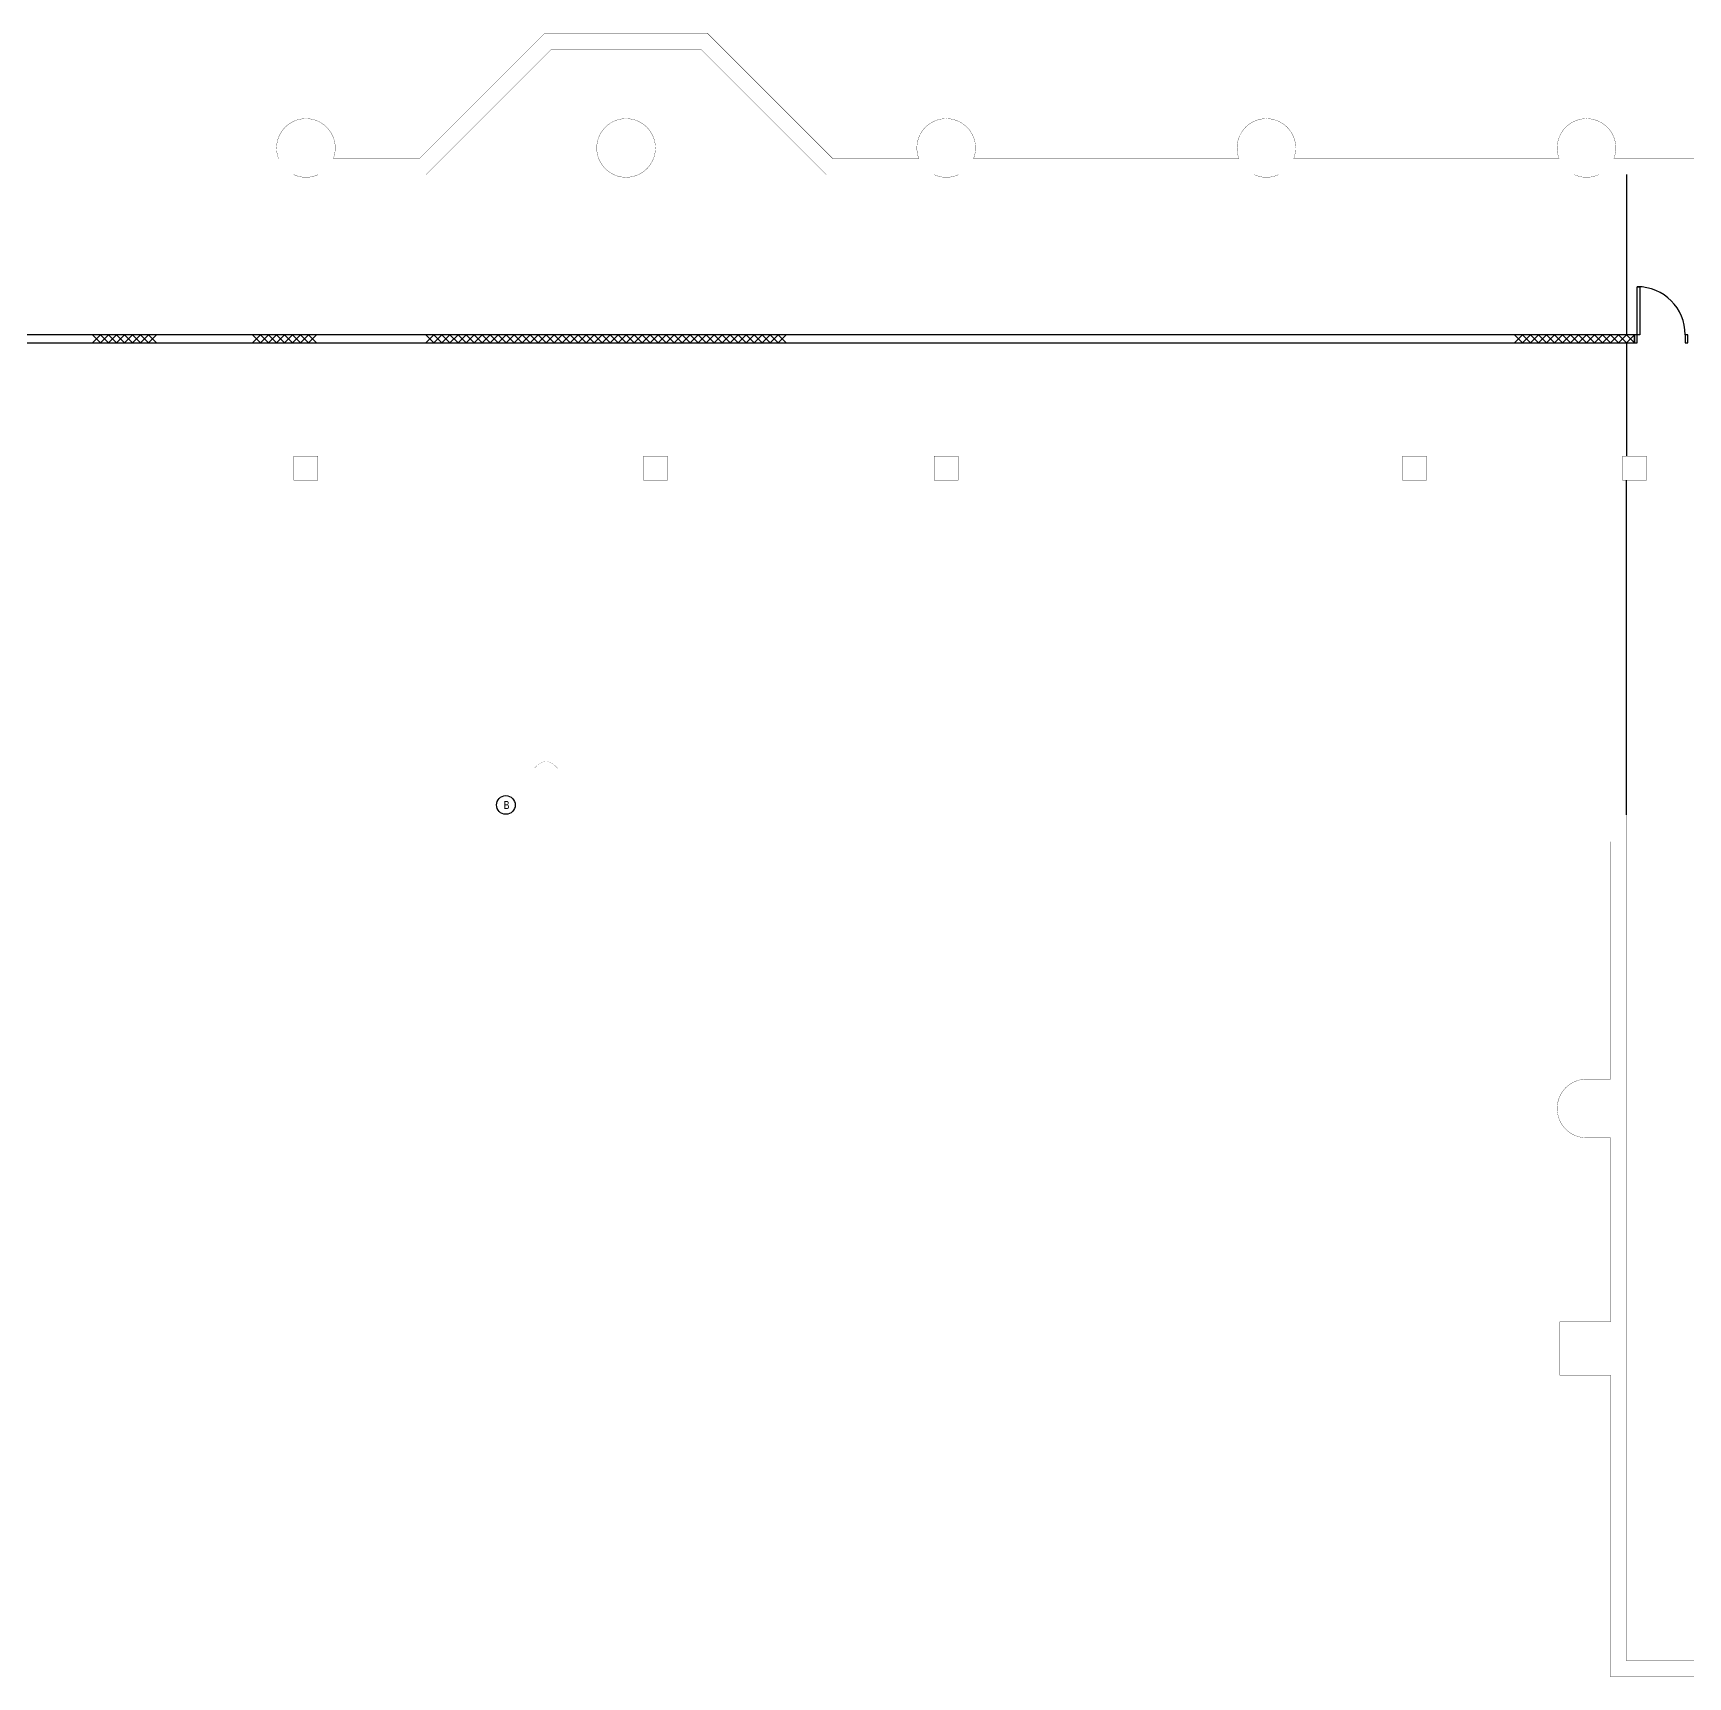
# Model space of a CAD drawing. Extents: x -163000 to 184253, y -124935 to 90032.
# Drawn here: x 96887 to 127900, y -49652 to -18847 of the extents above; entities that cross this region are included whole.
import ezdxf

# ---------------------------------------------------------------- set-up
doc = ezdxf.new("R2010")
doc.units = 0
doc.header["$LTSCALE"] = 1000
doc.header["$MEASUREMENT"] = 0
doc.layers.get('0').update_dxf_attribs({"linetype": 'CONTINUOUS'})
for name, color, linetype in [('S5118a$0$20', 7, 'CONTINUOUS'), ('S5118a$0$22', 7, 'CONTINUOUS'), ('S5118a$0$25', 7, 'CONTINUOUS'), ('S5118a$0$30', 7, 'CONTINUOUS'), ('S5118a$0$56', 7, 'CONTINUOUS'), ('S5118a$0$6', 7, 'CONTINUOUS'), ('S5118a$0$9', 7, 'CONTINUOUS')]:
    doc.layers.add(name, color=color, linetype=linetype)
doc.styles.add('S5118a$0$STANDARD', font='txt')

# ---------------------------------------------------------------- blocks, each defined once
blk = doc.blocks.new('S5118a$0$D1000B')
at = {"layer": 'S5118a$0$30', "color": 5, "linetype": 'Continuous'}
blk.add_lwpolyline([(0.05, 0.15), (0.05, 1.05), (0.1, 1.05), (0.1, 0.15), (0, 0.15), (0, 0), (0.05, 0), (0.05, 0.15)], dxfattribs=at)
blk.add_lwpolyline([(0.95, 0), (1, 0), (1, 0.15), (0.95, 0.15)], close=True, dxfattribs=at)
blk.add_arc((0.05, 0.15), 0.9, 0, 90, dxfattribs=at)
blk = doc.blocks.new('S5118a$0$CHAT15')
at = {"layer": 'S5118a$0$22', "color": 14, "linetype": 'Continuous'}
for points in [[(0, 0), (0.15, 0.15), (0.3, 0), (0.45, 0.15), (0.6, 0), (0.75, 0.15)], [(0, 0.15), (0.15, 0), (0.3, 0.15), (0.45, 0), (0.6, 0.15), (0.75, 0)]]:
    blk.add_lwpolyline(points, dxfattribs=at)
blk = doc.blocks.new('S5118a$0$ARROW')
at = {"layer": 'S5118a$0$25', "color": 10, "linetype": 'Continuous', "const_width": 0.005}
blk.add_lwpolyline([(-0.433, 0.25, 0.071801), (-0.238084, 0.077755, 0.141961), (0, 0, 0.141961), (0.238084, 0.077755, 0.071801), (0.433, 0.25)], format="xyb", dxfattribs=at)
blk = doc.blocks.new('S5118a$0$H1200')
at = {"layer": 'S5118a$0$22', "color": 1, "linetype": 'Continuous'}
for points in [[(0, 0), (0.15, 0.15), (0.3, 0), (0.45, 0.15), (0.6, 0), (0.75, 0.15), (0.9, 0), (1.05, 0.15), (1.2, 0)], [(0, 0.15), (0.15, 0), (0.3, 0.15), (0.45, 0), (0.6, 0.15), (0.75, 0), (0.9, 0.15), (1.05, 0), (1.2, 0.15)]]:
    blk.add_lwpolyline(points, dxfattribs=at)
blk = doc.blocks.new('S5118a$0$BCF')
at = {"layer": 'S5118a$0$56', "color": 1, "linetype": 'Continuous'}
blk.add_circle((0, 0), 0.175, dxfattribs=at)
at = {"layer": 'S5118a$0$56', "color": 1, "linetype": 'Continuous', "style": 'S5118a$0$STANDARD', "width": 0.8}
blk.add_text('B', height=0.15, dxfattribs=at).set_placement((-0.0397, -0.075))
blk = doc.blocks.new('S5118a')
at = {"layer": 'S5118a$0$20', "color": 14, "linetype": 'Continuous'}
blk.add_lwpolyline([(95000.1, -24650), (126900.1, -24650), (126900.1, -24500), (95000.1, -24500)], close=True, dxfattribs=at)
at = {"layer": 'S5118a$0$25', "color": 10, "linetype": 'Continuous'}
for p, q in [((126750, -21499.9), (126750, -24500)), ((126750, -24650), (126750, -26774.9)), ((126750, -33499.8), (126750, -27224.9))]:
    blk.add_line(p, q, dxfattribs=at)
at = {"layer": 'S5118a$0$6', "color": 3, "linetype": 'Continuous', "const_width": 5}
for points in [[(102512.348, -21200, 1.46385), (101487.652, -21200, 1.46385)], [(114512.348, -21200, 1.46385), (113487.652, -21200, 1.46385)], [(120512.348, -21200, 1.46385), (119487.652, -21200, 1.46385)], [(126512.348, -21200, 1.46385), (125487.652, -21200, 1.46385)], [(101770.653, -21499.9, 0.218426), (102229.308, -21499.918, 0.218426)], [(113770.653, -21499.9, 0.218426), (114229.308, -21499.918, 0.218426)], [(119770.653, -21499.9, 0.218426), (120229.308, -21499.918, 0.218426)], [(125770.653, -21499.9, 0.218426), (126229.308, -21499.918, 0.218426)], [(126000.1, -38449.8, 1), (126000.1, -39549.8, 1)]]:
    blk.add_lwpolyline(points, format="xyb", dxfattribs=at)
blk.add_lwpolyline([(108550, -21000, 1), (107450, -21000, 1)], format="xyb", close=True, dxfattribs=at)
for points in [[(101775.1, -27224.9), (102225.1, -27224.9), (102225.1, -26774.9), (101775.1, -26774.9)], [(108325.1, -27224.9), (108775.1, -27224.9), (108775.1, -26774.9), (108325.1, -26774.9)], [(113775.1, -27224.9), (114225.1, -27224.9), (114225.1, -26774.9), (113775.1, -26774.9)], [(122550, -27224.9), (123000, -27224.9), (123000, -26774.9), (122550, -26774.9)], [(126675.1, -27224.9), (127125.1, -27224.9), (127125.1, -26774.9), (126675.1, -26774.9)]]:
    blk.add_lwpolyline(points, close=True, dxfattribs=at)
at = {"layer": 'S5118a$0$9', "color": 3, "linetype": 'Continuous', "const_width": 5}
for points in [[(102512.4, -21199.9), (104125.7, -21199.9), (106475.6, -18849.9), (109524.3, -18849.9), (111874.3, -21199.9), (113487.6, -21199.9)], [(102229.4, -21499.9), (104250, -21499.9), (106600, -19149.9), (109400, -19149.9), (111750, -21499.9), (113770.8, -21499.9)], [(96512.3, -21200), (101487.7, -21200)], [(114512.4, -21199.9), (119487.6, -21199.9)], [(120512.4, -21199.9), (125487.6, -21199.9)], [(126512.4, -21199.9), (131487.6, -21199.9)], [(96229.3, -21499.9), (101770.8, -21499.9)], [(114229.4, -21499.9), (119770.7, -21499.9)], [(120229.4, -21499.9), (125770.7, -21499.9)], [(126229.4, -21499.9), (131770.7, -21499.9)], [(86250.1, -49349.8), (89250.1, -49349.9), (89250.1, -33500), (90850.2, -33500), (126750.1, -33499.8), (126750.1, -34000.1), (126750, -34000.1), (126750, -49350), (129750, -49350)], [(90000.1, -38449.8), (89550.1, -38449.8), (89550.1, -34000.1), (126450.2, -34000.1), (126450.2, -38449.8), (126000.1, -38449.8)], [(158350, -49650), (129450.2, -49650), (126450, -49650), (126450.2, -47400), (126450.1, -43999.9), (125500.1, -43999.9), (125500.1, -42999.9), (126450.1, -42999.9), (126450.2, -39549.8), (126000.1, -39549.8)]]:
    blk.add_lwpolyline(points, dxfattribs=at)
at = {"xscale": 999.9979999999999, "yscale": 999.9979999999999, "zscale": 1000}
for name, p in [('S5118a$0$D1000B', (126900.1, -24650)), ('S5118a$0$H1200', (98000.1, -24650)), ('S5118a$0$H1200', (101000.1, -24650)), ('S5118a$0$CHAT15', (104250.1, -24650)), ('S5118a$0$CHAT15', (105000.1, -24650)), ('S5118a$0$CHAT15', (105750.1, -24650)), ('S5118a$0$CHAT15', (106500.1, -24650)), ('S5118a$0$CHAT15', (107250.1, -24650)), ('S5118a$0$CHAT15', (108000.1, -24650)), ('S5118a$0$CHAT15', (108750.1, -24650)), ('S5118a$0$CHAT15', (109500.1, -24650)), ('S5118a$0$CHAT15', (110250.1, -24650)), ('S5118a$0$CHAT15', (124650.1, -24650)), ('S5118a$0$CHAT15', (125400.1, -24650)), ('S5118a$0$CHAT15', (126150.1, -24650)), ('S5118a$0$BCF', (105747.1, -33312.7))]:
    blk.add_blockref(name, p, dxfattribs=at)
at = {"xscale": 499.999, "yscale": 499.999, "zscale": 1000, "rotation": 180}
blk.add_blockref('S5118a$0$ARROW', (106500.1, -32499.9), dxfattribs=at)

msp = doc.modelspace()

# ---------------------------------------------------------------- block references
msp.add_blockref('S5118a', (0, 0))

doc.saveas('drawing.dxf')
